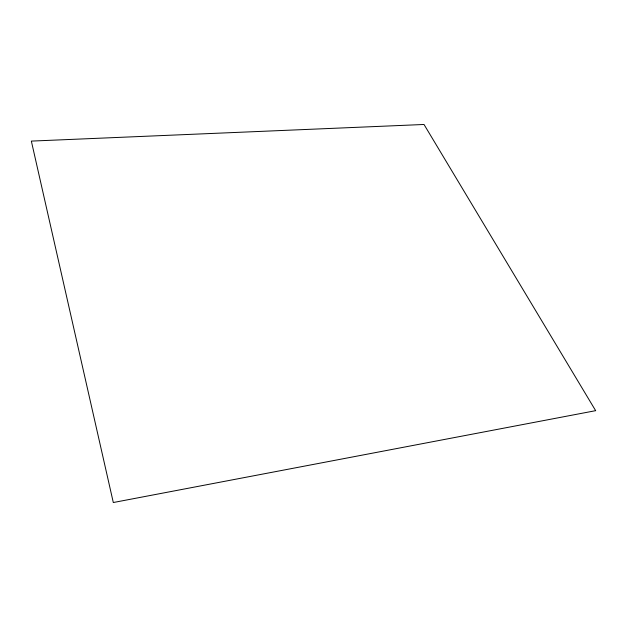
<?xml version="1.0" encoding="UTF-8"?>
<svg xmlns="http://www.w3.org/2000/svg" width="627" height="627" viewBox="0 0 627 627"><rect width="100%" height="100%" fill="white"/><g stroke="black" fill="none" stroke-linecap="round" stroke-linejoin="round"><path stroke-width="0.94" d="M595.65 410.669L113.307 502.525L31.35 141.099L424.017 124.475L595.65 410.669"/></g></svg>
